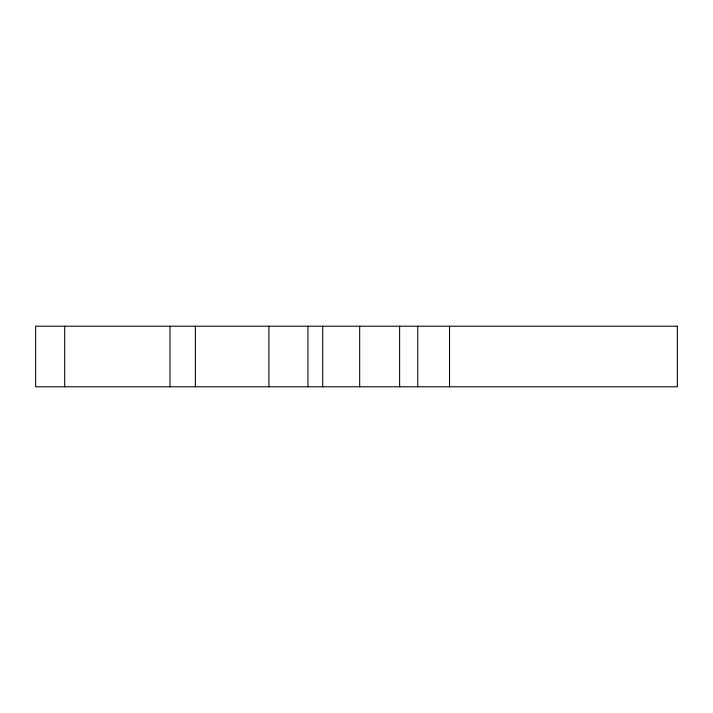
<?xml version="1.0" encoding="UTF-8"?>
<svg xmlns="http://www.w3.org/2000/svg" width="713" height="713" viewBox="0 0 713 713"><rect width="100%" height="100%" fill="white"/><g stroke="black" fill="none" stroke-linecap="round" stroke-linejoin="round"><path stroke-width="1.07" d="M449.529 326.206L449.529 386.794M417.765 326.206L417.765 386.794M399.61 326.206L399.61 386.794M359.673 326.206L359.673 386.794M322.695 326.206L322.695 386.794M307.945 326.206L307.945 386.794M268.917 326.206L268.917 386.794M195.398 326.206L195.398 386.794M169.979 326.206L169.979 386.794M64.696 326.206L64.696 386.794M677.35 326.206L35.65 326.206L35.65 386.794L677.35 386.794L677.35 326.206"/></g></svg>
